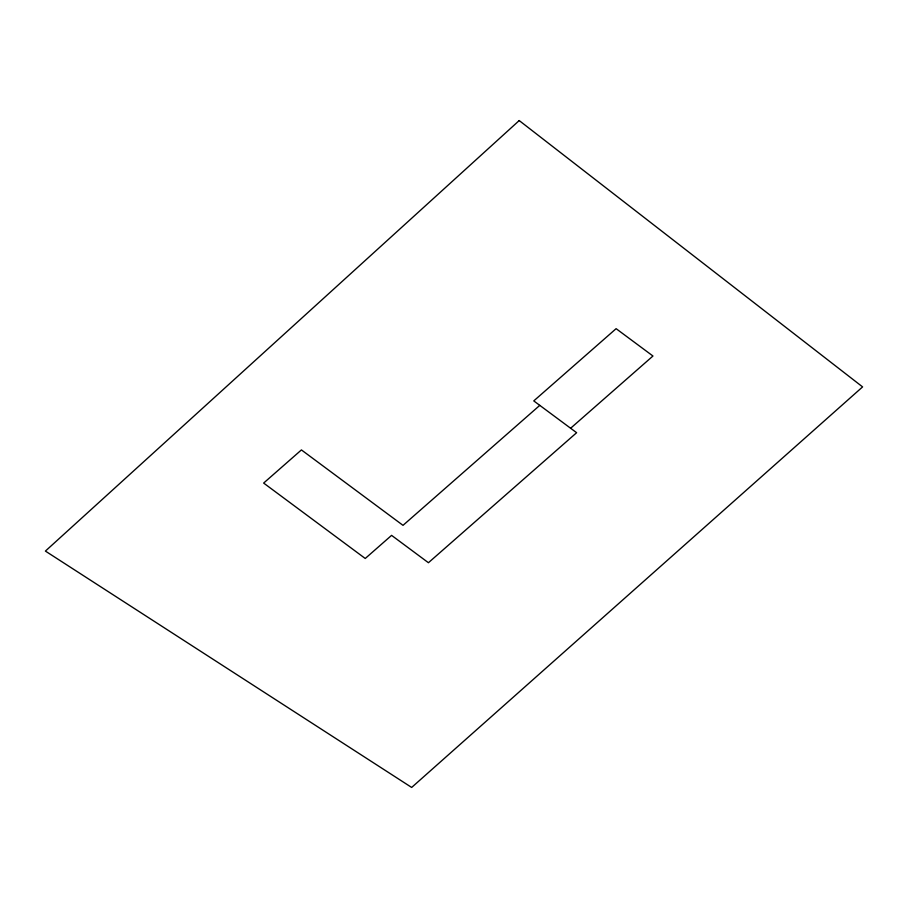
<?xml version="1.0" encoding="UTF-8"?>
<svg xmlns="http://www.w3.org/2000/svg" width="908" height="908" viewBox="0 0 908 908"><rect width="100%" height="100%" fill="white"/><g stroke="black" fill="none" stroke-linecap="round" stroke-linejoin="round"><path stroke-width="1.36" d="M539.783 405.365L403.016 525.346L301.422 449.925L263.649 483.067L365.243 558.477L391.586 535.368L428.428 562.722L576.625 432.707L533.768 400.905L616.112 328.673L652.954 356.015L570.621 428.247M519.206 120.56L45.4 551.088L411.664 787.44L862.6 386.899L519.206 120.56"/></g></svg>
